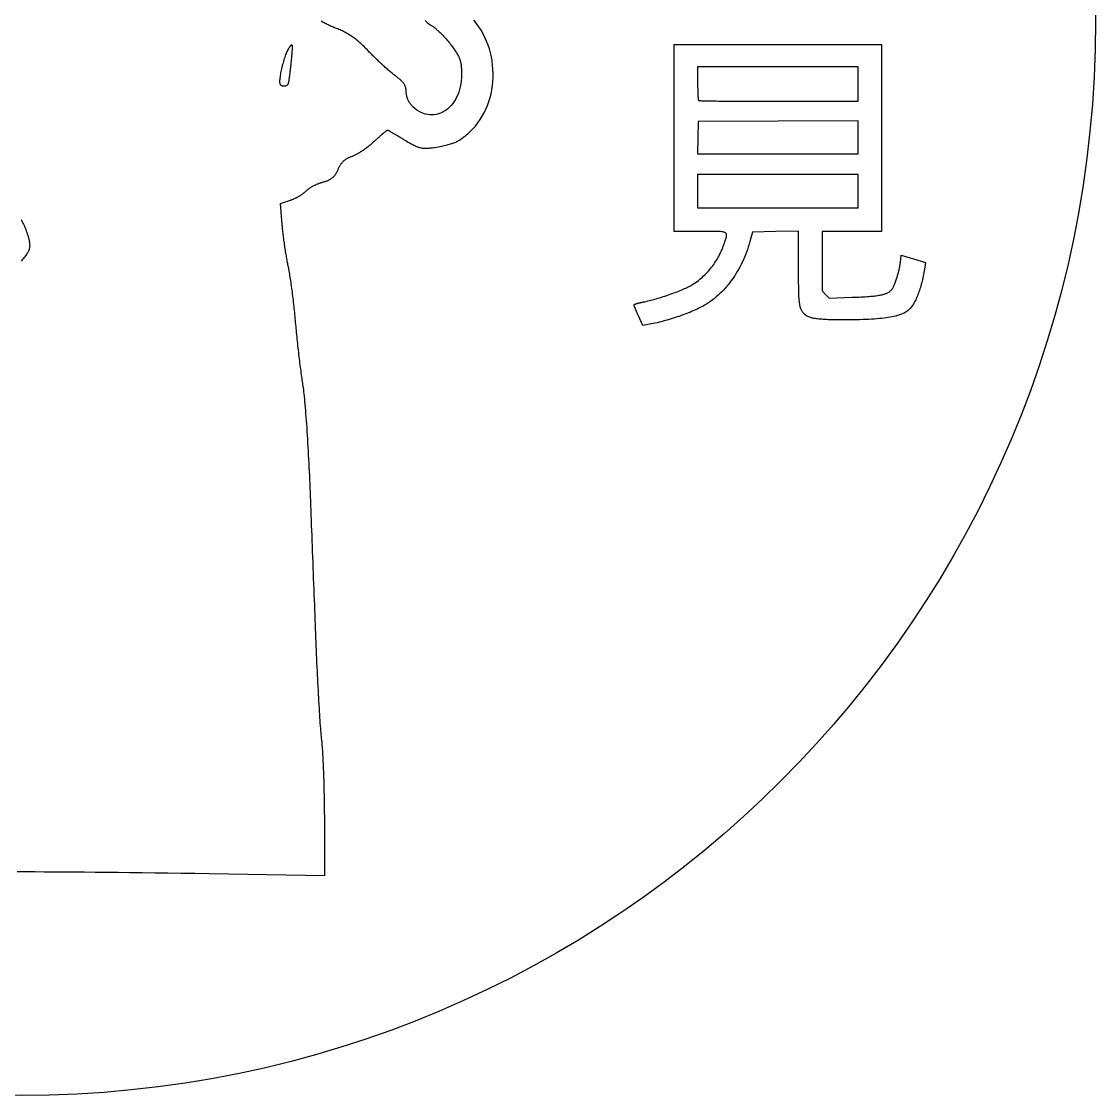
# Model space of a CAD drawing. Extents: x 2.5 to 77.5, y 2.5 to 77.5.
# Drawn here: x 40 to 77.5, y 2.5 to 40 of the extents above; entities that cross this region are included whole.
import ezdxf

# ---------------------------------------------------------------- set-up
doc = ezdxf.new("R2010")
doc.units = 0
doc.layers.get('0').update_dxf_attribs({"linetype": 'CONTINUOUS'})
doc.layers.add('NAME', color=7, linetype='CONTINUOUS')
doc.layers.add('YUUKA', color=7, linetype='CONTINUOUS')

msp = doc.modelspace()

# ---------------------------------------------------------------- linework, layer by layer
msp.add_circle((40, 40), 37.5)
at = {"layer": 'NAME'}
for points in [[(68.599, 29.58), (68.518, 29.581), (68.441, 29.581), (68.367, 29.583), (68.296, 29.584), (68.229, 29.586), (68.165, 29.588), (68.104, 29.591), (68.046, 29.594), (67.991, 29.597), (67.939, 29.601), (67.89, 29.605), (67.843, 29.61), (67.798, 29.615), (67.756, 29.62), (67.717, 29.626), (67.68, 29.633), (67.644, 29.64), (67.611, 29.647), (67.58, 29.655), (67.551, 29.664), (67.523, 29.673), (67.497, 29.683), (67.473, 29.693), (67.45, 29.704), (67.429, 29.716), (67.409, 29.728), (67.39, 29.74), (67.372, 29.754), (67.355, 29.768), (67.336, 29.785), (67.318, 29.802), (67.301, 29.82), (67.285, 29.838), (67.271, 29.857), (67.257, 29.877), (67.244, 29.898), (67.232, 29.921), (67.221, 29.945), (67.211, 29.972), (67.201, 30.001), (67.193, 30.032), (67.185, 30.066), (67.177, 30.103), (67.171, 30.143), (67.165, 30.187), (67.16, 30.234), (67.155, 30.285), (67.151, 30.341), (67.147, 30.4), (67.144, 30.465), (67.141, 30.534), (67.139, 30.609), (67.137, 30.688), (67.136, 30.774), (67.135, 30.865), (67.134, 30.962), (67.133, 31.066), (67.133, 31.176), (67.132, 31.293), (67.132, 31.417), (67.132, 32.675), (66.328, 32.662), (65.524, 32.648), (65.433, 32.316), (65.406, 32.221), (65.378, 32.128), (65.347, 32.036), (65.314, 31.945), (65.28, 31.855), (65.244, 31.767), (65.206, 31.68), (65.166, 31.594), (65.125, 31.51), (65.082, 31.427), (65.037, 31.346), (64.991, 31.266), (64.943, 31.188), (64.894, 31.111), (64.843, 31.036), (64.791, 30.963), (64.737, 30.891), (64.682, 30.821), (64.625, 30.753), (64.567, 30.687), (64.508, 30.622), (64.447, 30.56), (64.385, 30.5), (64.322, 30.441), (64.257, 30.385), (64.192, 30.33), (64.125, 30.278), (64.057, 30.228), (63.988, 30.181), (63.918, 30.135), (63.846, 30.092), (63.8, 30.065), (63.751, 30.039), (63.701, 30.012), (63.648, 29.986), (63.593, 29.959), (63.536, 29.933), (63.478, 29.906), (63.418, 29.88), (63.357, 29.854), (63.294, 29.829), (63.23, 29.803), (63.165, 29.778), (63.098, 29.753), (63.031, 29.729), (62.963, 29.705), (62.895, 29.682), (62.826, 29.659), (62.756, 29.637), (62.686, 29.615), (62.616, 29.594), (62.546, 29.574), (62.476, 29.554), (62.406, 29.535), (62.336, 29.517), (62.266, 29.5), (62.197, 29.484), (62.129, 29.468), (62.061, 29.454), (61.994, 29.44), (61.929, 29.428), (61.864, 29.417), (61.69, 29.387), (61.538, 29.727), (61.538, 29.727), (61.538, 29.727), (61.53, 29.745), (61.522, 29.763), (61.514, 29.78), (61.506, 29.798), (61.499, 29.815), (61.492, 29.832), (61.484, 29.849), (61.477, 29.866), (61.47, 29.882), (61.464, 29.898), (61.457, 29.913), (61.451, 29.928), (61.445, 29.943), (61.439, 29.957), (61.433, 29.971), (61.428, 29.984), (61.423, 29.997), (61.418, 30.009), (61.414, 30.021), (61.41, 30.032), (61.406, 30.042), (61.402, 30.052), (61.399, 30.061), (61.396, 30.069), (61.393, 30.077), (61.391, 30.084), (61.389, 30.09), (61.388, 30.095), (61.387, 30.099), (61.386, 30.102), (61.386, 30.105), (61.387, 30.107), (61.388, 30.109), (61.39, 30.112), (61.393, 30.114), (61.397, 30.117), (61.402, 30.12), (61.407, 30.123), (61.414, 30.126), (61.42, 30.129), (61.428, 30.132), (61.436, 30.135), (61.445, 30.139), (61.455, 30.142), (61.465, 30.146), (61.476, 30.149), (61.488, 30.153), (61.5, 30.156), (61.512, 30.16), (61.525, 30.164), (61.539, 30.167), (61.553, 30.171), (61.567, 30.175), (61.582, 30.178), (61.597, 30.182), (61.613, 30.186), (61.628, 30.189), (61.645, 30.193), (61.661, 30.197), (61.678, 30.2), (61.695, 30.204), (61.712, 30.207), (61.762, 30.217), (61.814, 30.228), (61.867, 30.241), (61.923, 30.254), (61.979, 30.268), (62.038, 30.284), (62.097, 30.3), (62.157, 30.317), (62.219, 30.335), (62.28, 30.354), (62.343, 30.373), (62.405, 30.393), (62.467, 30.413), (62.53, 30.434), (62.592, 30.455), (62.653, 30.477), (62.714, 30.498), (62.774, 30.52), (62.833, 30.542), (62.89, 30.564), (62.947, 30.586), (63.001, 30.608), (63.054, 30.63), (63.104, 30.652), (63.153, 30.673), (63.199, 30.694), (63.243, 30.715), (63.283, 30.735), (63.321, 30.754), (63.356, 30.773), (63.388, 30.791), (63.439, 30.823), (63.49, 30.856), (63.539, 30.89), (63.588, 30.925), (63.636, 30.961), (63.683, 30.998), (63.728, 31.036), (63.773, 31.074), (63.817, 31.114), (63.86, 31.155), (63.902, 31.197), (63.943, 31.239), (63.983, 31.283), (64.022, 31.328), (64.06, 31.373), (64.097, 31.419), (64.133, 31.467), (64.168, 31.515), (64.202, 31.564), (64.235, 31.614), (64.267, 31.664), (64.298, 31.716), (64.327, 31.768), (64.356, 31.822), (64.384, 31.876), (64.41, 31.931), (64.435, 31.986), (64.46, 32.043), (64.483, 32.1), (64.505, 32.158), (64.526, 32.217), (64.542, 32.263), (64.557, 32.305), (64.571, 32.345), (64.583, 32.381), (64.595, 32.415), (64.604, 32.446), (64.612, 32.475), (64.617, 32.501), (64.62, 32.524), (64.621, 32.546), (64.619, 32.565), (64.614, 32.582), (64.606, 32.597), (64.595, 32.611), (64.58, 32.623), (64.562, 32.633), (64.539, 32.642), (64.513, 32.649), (64.482, 32.655), (64.447, 32.66), (64.407, 32.664), (64.362, 32.667), (64.312, 32.67), (64.257, 32.671), (64.196, 32.672), (64.129, 32.673), (64.057, 32.673), (63.978, 32.673), (63.893, 32.673), (63.802, 32.673), (63.704, 32.673), (62.786, 32.673), (62.786, 35.932), (62.786, 39.191), (66.408, 39.191), (70.029, 39.191), (70.029, 35.932), (70.029, 32.673), (68.991, 32.673), (67.953, 32.673), (67.953, 31.632), (67.953, 30.592), (68.078, 30.467), (68.203, 30.342), (69.008, 30.37), (69.092, 30.373), (69.172, 30.376), (69.249, 30.379), (69.322, 30.383), (69.392, 30.387), (69.459, 30.391), (69.523, 30.395), (69.584, 30.399), (69.641, 30.404), (69.696, 30.409), (69.749, 30.415), (69.798, 30.42), (69.845, 30.426), (69.89, 30.432), (69.932, 30.439), (69.972, 30.446), (70.009, 30.454), (70.045, 30.461), (70.078, 30.47), (70.11, 30.479), (70.14, 30.488), (70.168, 30.497), (70.194, 30.508), (70.219, 30.518), (70.242, 30.529), (70.264, 30.541), (70.285, 30.553), (70.304, 30.566), (70.323, 30.58), (70.34, 30.594), (70.356, 30.609), (70.368, 30.621), (70.381, 30.635), (70.393, 30.652), (70.406, 30.671), (70.418, 30.691), (70.431, 30.713), (70.444, 30.738), (70.457, 30.763), (70.47, 30.79), (70.483, 30.819), (70.496, 30.849), (70.508, 30.88), (70.521, 30.913), (70.533, 30.946), (70.545, 30.98), (70.557, 31.016), (70.569, 31.052), (70.58, 31.088), (70.591, 31.126), (70.602, 31.163), (70.613, 31.202), (70.622, 31.24), (70.632, 31.279), (70.641, 31.318), (70.649, 31.356), (70.657, 31.395), (70.665, 31.434), (70.671, 31.472), (70.677, 31.51), (70.683, 31.548), (70.687, 31.585), (70.717, 31.837), (71.141, 31.713), (71.565, 31.588), (71.541, 31.418), (71.531, 31.356), (71.521, 31.295), (71.511, 31.234), (71.499, 31.173), (71.487, 31.113), (71.475, 31.054), (71.461, 30.996), (71.447, 30.938), (71.433, 30.881), (71.418, 30.825), (71.402, 30.77), (71.386, 30.717), (71.37, 30.664), (71.353, 30.612), (71.335, 30.562), (71.317, 30.512), (71.299, 30.464), (71.28, 30.418), (71.261, 30.372), (71.241, 30.328), (71.221, 30.286), (71.201, 30.245), (71.181, 30.206), (71.16, 30.169), (71.139, 30.133), (71.118, 30.099), (71.096, 30.067), (71.075, 30.037), (71.053, 30.008), (71.031, 29.982), (71.009, 29.958), (70.983, 29.932), (70.954, 29.908), (70.924, 29.885), (70.89, 29.862), (70.854, 29.841), (70.815, 29.82), (70.774, 29.8), (70.73, 29.782), (70.682, 29.764), (70.632, 29.747), (70.579, 29.731), (70.523, 29.716), (70.463, 29.702), (70.401, 29.688), (70.335, 29.676), (70.265, 29.664), (70.192, 29.653), (70.116, 29.643), (70.036, 29.634), (69.952, 29.625), (69.865, 29.617), (69.774, 29.61), (69.679, 29.604), (69.58, 29.599), (69.477, 29.594), (69.37, 29.59), (69.259, 29.587), (69.144, 29.584), (69.024, 29.582), (68.9, 29.581), (68.772, 29.58), (68.683, 29.58)], [(63.607, 37.817), (63.608, 37.787), (63.608, 37.757), (63.608, 37.728), (63.608, 37.699), (63.609, 37.671), (63.609, 37.643), (63.61, 37.616), (63.611, 37.59), (63.611, 37.564), (63.612, 37.538), (63.613, 37.514), (63.614, 37.49), (63.615, 37.467), (63.616, 37.445), (63.617, 37.424), (63.619, 37.404), (63.62, 37.384), (63.621, 37.366), (63.622, 37.349), (63.624, 37.333), (63.625, 37.318), (63.627, 37.305), (63.628, 37.292), (63.63, 37.281), (63.631, 37.271), (63.633, 37.263), (63.634, 37.256), (63.636, 37.25), (63.638, 37.246), (63.64, 37.244), (63.645, 37.242), (63.658, 37.24), (63.679, 37.239), (63.706, 37.237), (63.741, 37.235), (63.782, 37.234), (63.83, 37.232), (63.885, 37.231), (63.945, 37.229), (64.012, 37.228), (64.084, 37.227), (64.162, 37.225), (64.245, 37.224), (64.334, 37.223), (64.427, 37.222), (64.525, 37.22), (64.628, 37.219), (64.735, 37.218), (64.847, 37.217), (64.962, 37.217), (65.081, 37.216), (65.204, 37.215), (65.331, 37.214), (65.46, 37.214), (65.593, 37.213), (65.728, 37.213), (65.866, 37.212), (66.006, 37.212), (66.149, 37.212), (66.294, 37.212), (66.44, 37.212), (69.209, 37.212), (69.209, 37.815), (69.209, 37.815), (69.209, 38.419), (66.408, 38.419), (63.607, 38.419), (63.607, 37.847)], [(69.209, 35.377), (69.209, 35.957), (69.209, 35.957), (69.209, 36.536), (66.42, 36.524), (63.631, 36.511), (63.618, 35.944), (63.604, 35.377), (66.406, 35.377)], [(63.607, 34.073), (63.607, 33.493), (66.408, 33.493), (69.209, 33.493), (69.209, 34.073), (69.209, 34.073), (69.209, 34.652), (66.408, 34.652), (63.607, 34.652)]]:
    msp.add_lwpolyline(points, close=True, dxfattribs=at)
at = {"layer": 'YUUKA'}
for points in [[(39.85, 10.317), (40.154, 10.317), (40.468, 10.316), (40.792, 10.315), (41.127, 10.314), (41.473, 10.312), (41.83, 10.309), (42.198, 10.306), (42.577, 10.303), (42.969, 10.299), (43.372, 10.294), (43.787, 10.289), (44.215, 10.284), (44.656, 10.278), (45.11, 10.272), (45.577, 10.265), (46.057, 10.258), (46.551, 10.25), (50.591, 10.187), (50.586, 12.15), (50.586, 12.255), (50.585, 12.361), (50.584, 12.467), (50.583, 12.573), (50.582, 12.68), (50.58, 12.786), (50.578, 12.893), (50.576, 12.999), (50.574, 13.104), (50.572, 13.209), (50.569, 13.312), (50.567, 13.414), (50.564, 13.515), (50.56, 13.615), (50.557, 13.712), (50.554, 13.808), (50.55, 13.901), (50.547, 13.992), (50.543, 14.081), (50.539, 14.167), (50.535, 14.25), (50.53, 14.329), (50.526, 14.406), (50.522, 14.479), (50.517, 14.548), (50.512, 14.613), (50.508, 14.675), (50.503, 14.732), (50.498, 14.784), (50.493, 14.832), (50.488, 14.875), (50.483, 14.919), (50.477, 14.97), (50.472, 15.028), (50.466, 15.091), (50.46, 15.161), (50.454, 15.237), (50.448, 15.319), (50.441, 15.405), (50.434, 15.497), (50.428, 15.594), (50.421, 15.696), (50.414, 15.802), (50.407, 15.912), (50.4, 16.026), (50.393, 16.143), (50.386, 16.264), (50.379, 16.389), (50.372, 16.516), (50.365, 16.646), (50.358, 16.778), (50.351, 16.913), (50.344, 17.05), (50.337, 17.188), (50.33, 17.328), (50.324, 17.469), (50.317, 17.611), (50.311, 17.754), (50.304, 17.897), (50.298, 18.041), (50.293, 18.185), (50.287, 18.328), (50.281, 18.474), (50.275, 18.626), (50.269, 18.783), (50.263, 18.944), (50.257, 19.11), (50.25, 19.28), (50.243, 19.454), (50.237, 19.63), (50.23, 19.81), (50.223, 19.992), (50.216, 20.176), (50.209, 20.362), (50.201, 20.549), (50.194, 20.737), (50.187, 20.926), (50.18, 21.115), (50.173, 21.303), (50.165, 21.491), (50.158, 21.679), (50.151, 21.864), (50.144, 22.048), (50.137, 22.23), (50.13, 22.41), (50.124, 22.587), (50.117, 22.76), (50.11, 22.93), (50.104, 23.096), (50.098, 23.258), (50.092, 23.414), (50.086, 23.566), (50.081, 23.712), (50.075, 23.856), (50.069, 24), (50.063, 24.145), (50.056, 24.29), (50.049, 24.435), (50.042, 24.579), (50.035, 24.723), (50.027, 24.866), (50.019, 25.008), (50.011, 25.148), (50.003, 25.287), (49.995, 25.423), (49.986, 25.558), (49.977, 25.69), (49.969, 25.82), (49.96, 25.946), (49.951, 26.07), (49.942, 26.19), (49.933, 26.306), (49.924, 26.419), (49.915, 26.527), (49.906, 26.63), (49.897, 26.729), (49.888, 26.823), (49.88, 26.912), (49.871, 26.996), (49.862, 27.073), (49.854, 27.145), (49.845, 27.21), (49.837, 27.269), (49.829, 27.321), (49.821, 27.371), (49.813, 27.424), (49.805, 27.48), (49.796, 27.538), (49.787, 27.598), (49.779, 27.661), (49.77, 27.725), (49.761, 27.792), (49.752, 27.86), (49.742, 27.93), (49.733, 28.001), (49.724, 28.073), (49.715, 28.147), (49.706, 28.221), (49.697, 28.297), (49.688, 28.373), (49.679, 28.449), (49.67, 28.526), (49.661, 28.603), (49.653, 28.68), (49.644, 28.757), (49.636, 28.834), (49.628, 28.91), (49.62, 28.986), (49.612, 29.061), (49.605, 29.135), (49.598, 29.208), (49.591, 29.28), (49.585, 29.351), (49.578, 29.42), (49.573, 29.488), (49.567, 29.556), (49.56, 29.624), (49.554, 29.694), (49.547, 29.764), (49.54, 29.835), (49.532, 29.906), (49.525, 29.978), (49.517, 30.051), (49.509, 30.123), (49.5, 30.196), (49.492, 30.268), (49.483, 30.34), (49.475, 30.411), (49.466, 30.482), (49.457, 30.553), (49.448, 30.622), (49.438, 30.691), (49.429, 30.758), (49.42, 30.824), (49.411, 30.889), (49.401, 30.952), (49.392, 31.013), (49.383, 31.073), (49.374, 31.13), (49.365, 31.186), (49.356, 31.239), (49.347, 31.29), (49.338, 31.339), (49.33, 31.384), (49.321, 31.427), (49.313, 31.467), (49.305, 31.506), (49.297, 31.547), (49.289, 31.589), (49.281, 31.633), (49.272, 31.677), (49.264, 31.723), (49.256, 31.77), (49.248, 31.817), (49.239, 31.865), (49.231, 31.914), (49.223, 31.964), (49.216, 32.014), (49.208, 32.064), (49.2, 32.115), (49.192, 32.166), (49.185, 32.216), (49.178, 32.267), (49.171, 32.318), (49.164, 32.368), (49.157, 32.418), (49.151, 32.468), (49.145, 32.517), (49.139, 32.566), (49.133, 32.613), (49.127, 32.66), (49.122, 32.706), (49.118, 32.751), (49.113, 32.794), (49.109, 32.837), (49.105, 32.878), (49.102, 32.917), (49.038, 33.645), (49.395, 33.764), (49.414, 33.77), (49.434, 33.777), (49.453, 33.785), (49.473, 33.793), (49.493, 33.801), (49.513, 33.809), (49.533, 33.818), (49.554, 33.828), (49.574, 33.837), (49.594, 33.847), (49.614, 33.857), (49.634, 33.868), (49.653, 33.878), (49.673, 33.889), (49.692, 33.9), (49.711, 33.911), (49.73, 33.923), (49.748, 33.934), (49.766, 33.945), (49.783, 33.957), (49.8, 33.968), (49.817, 33.98), (49.832, 33.992), (49.848, 34.003), (49.862, 34.015), (49.876, 34.026), (49.89, 34.037), (49.902, 34.049), (49.914, 34.06), (49.925, 34.071), (49.935, 34.081), (49.945, 34.092), (49.956, 34.103), (49.968, 34.114), (49.981, 34.125), (49.995, 34.136), (50.009, 34.148), (50.024, 34.159), (50.04, 34.17), (50.057, 34.182), (50.074, 34.193), (50.092, 34.204), (50.11, 34.215), (50.129, 34.227), (50.149, 34.238), (50.169, 34.248), (50.189, 34.259), (50.209, 34.27), (50.23, 34.28), (50.251, 34.29), (50.273, 34.3), (50.294, 34.31), (50.316, 34.32), (50.338, 34.329), (50.36, 34.337), (50.382, 34.346), (50.404, 34.354), (50.426, 34.362), (50.447, 34.369), (50.469, 34.376), (50.491, 34.382), (50.512, 34.388), (50.541, 34.396), (50.569, 34.405), (50.597, 34.413), (50.623, 34.422), (50.648, 34.43), (50.672, 34.439), (50.695, 34.449), (50.717, 34.458), (50.738, 34.468), (50.759, 34.479), (50.778, 34.489), (50.797, 34.501), (50.815, 34.512), (50.833, 34.524), (50.849, 34.537), (50.865, 34.55), (50.881, 34.564), (50.896, 34.579), (50.91, 34.594), (50.924, 34.609), (50.938, 34.626), (50.951, 34.643), (50.963, 34.661), (50.975, 34.68), (50.987, 34.699), (50.999, 34.719), (51.01, 34.741), (51.022, 34.763), (51.033, 34.786), (51.043, 34.81), (51.054, 34.835), (51.064, 34.858), (51.074, 34.88), (51.084, 34.901), (51.095, 34.922), (51.106, 34.942), (51.117, 34.962), (51.129, 34.981), (51.14, 34.999), (51.153, 35.017), (51.165, 35.035), (51.178, 35.052), (51.192, 35.068), (51.206, 35.084), (51.22, 35.099), (51.234, 35.114), (51.249, 35.129), (51.265, 35.142), (51.28, 35.156), (51.297, 35.169), (51.313, 35.181), (51.33, 35.193), (51.348, 35.205), (51.366, 35.216), (51.385, 35.226), (51.404, 35.236), (51.423, 35.246), (51.443, 35.255), (51.463, 35.264), (51.484, 35.272), (51.506, 35.28), (51.528, 35.288), (51.546, 35.294), (51.565, 35.302), (51.585, 35.31), (51.606, 35.319), (51.628, 35.33), (51.651, 35.341), (51.674, 35.353), (51.698, 35.366), (51.723, 35.379), (51.748, 35.394), (51.774, 35.409), (51.8, 35.425), (51.826, 35.441), (51.853, 35.458), (51.88, 35.476), (51.907, 35.494), (51.935, 35.512), (51.962, 35.531), (51.99, 35.551), (52.018, 35.571), (52.045, 35.591), (52.073, 35.611), (52.1, 35.632), (52.127, 35.653), (52.154, 35.674), (52.18, 35.696), (52.206, 35.717), (52.232, 35.739), (52.257, 35.76), (52.282, 35.782), (52.306, 35.804), (52.329, 35.825), (52.353, 35.847), (52.376, 35.867), (52.398, 35.888), (52.421, 35.908), (52.443, 35.928), (52.464, 35.948), (52.486, 35.966), (52.506, 35.985), (52.527, 36.003), (52.546, 36.02), (52.566, 36.037), (52.584, 36.054), (52.602, 36.069), (52.619, 36.084), (52.636, 36.098), (52.652, 36.112), (52.667, 36.125), (52.681, 36.137), (52.694, 36.148), (52.707, 36.159), (52.718, 36.168), (52.729, 36.177), (52.739, 36.185), (52.747, 36.192), (52.755, 36.197), (52.762, 36.202), (52.767, 36.206), (52.771, 36.209), (52.775, 36.211), (52.777, 36.211), (52.779, 36.211), (52.782, 36.209), (52.788, 36.207), (52.794, 36.204), (52.802, 36.2), (52.811, 36.195), (52.822, 36.189), (52.834, 36.183), (52.847, 36.175), (52.862, 36.167), (52.877, 36.159), (52.894, 36.149), (52.911, 36.139), (52.93, 36.128), (52.95, 36.117), (52.971, 36.105), (52.992, 36.092), (53.015, 36.079), (53.038, 36.066), (53.062, 36.051), (53.087, 36.037), (53.112, 36.022), (53.138, 36.006), (53.165, 35.99), (53.193, 35.974), (53.22, 35.958), (53.249, 35.941), (53.278, 35.923), (53.307, 35.906), (53.337, 35.888), (53.367, 35.87), (53.415, 35.841), (53.461, 35.813), (53.505, 35.788), (53.547, 35.763), (53.587, 35.741), (53.625, 35.72), (53.661, 35.701), (53.695, 35.683), (53.729, 35.667), (53.761, 35.652), (53.792, 35.639), (53.822, 35.626), (53.851, 35.616), (53.879, 35.606), (53.908, 35.598), (53.936, 35.591), (53.963, 35.585), (53.991, 35.58), (54.019, 35.577), (54.047, 35.574), (54.076, 35.573), (54.105, 35.572), (54.135, 35.573), (54.166, 35.574), (54.198, 35.576), (54.232, 35.579), (54.266, 35.583), (54.303, 35.587), (54.341, 35.593), (54.38, 35.599), (54.422, 35.605), (54.487, 35.616), (54.548, 35.626), (54.606, 35.637), (54.662, 35.647), (54.715, 35.657), (54.765, 35.667), (54.813, 35.678), (54.859, 35.689), (54.903, 35.7), (54.945, 35.711), (54.985, 35.723), (55.024, 35.735), (55.061, 35.748), (55.097, 35.761), (55.132, 35.776), (55.166, 35.79), (55.199, 35.806), (55.231, 35.823), (55.263, 35.84), (55.294, 35.859), (55.325, 35.878), (55.356, 35.899), (55.387, 35.921), (55.418, 35.944), (55.45, 35.969), (55.482, 35.995), (55.515, 36.022), (55.548, 36.051), (55.583, 36.082), (55.618, 36.114), (55.655, 36.148), (55.755, 36.246), (55.849, 36.35), (55.935, 36.46), (56.016, 36.574), (56.089, 36.693), (56.156, 36.816), (56.217, 36.942), (56.271, 37.072), (56.319, 37.205), (56.359, 37.341), (56.394, 37.479), (56.422, 37.618), (56.443, 37.76), (56.457, 37.902), (56.465, 38.046), (56.467, 38.189), (56.462, 38.333), (56.45, 38.477), (56.432, 38.62), (56.407, 38.762), (56.375, 38.902), (56.337, 39.041), (56.292, 39.177), (56.241, 39.311), (56.183, 39.442), (56.118, 39.57), (56.047, 39.694), (55.969, 39.815), (55.884, 39.931), (55.793, 40.042)], [(54.1, 40.031), (54.133, 39.994), (54.169, 39.959), (54.209, 39.926), (54.252, 39.896), (54.298, 39.868), (54.315, 39.858), (54.332, 39.847), (54.35, 39.835), (54.369, 39.822), (54.389, 39.808), (54.409, 39.793), (54.43, 39.776), (54.452, 39.759), (54.474, 39.741), (54.496, 39.722), (54.519, 39.702), (54.542, 39.681), (54.565, 39.66), (54.589, 39.637), (54.613, 39.615), (54.637, 39.591), (54.661, 39.567), (54.685, 39.543), (54.71, 39.518), (54.734, 39.493), (54.758, 39.467), (54.782, 39.441), (54.806, 39.415), (54.829, 39.389), (54.852, 39.362), (54.875, 39.335), (54.898, 39.308), (54.92, 39.281), (54.942, 39.255), (54.963, 39.228), (54.983, 39.201), (55.014, 39.16), (55.044, 39.12), (55.071, 39.083), (55.098, 39.046), (55.122, 39.011), (55.145, 38.977), (55.167, 38.945), (55.187, 38.913), (55.206, 38.882), (55.223, 38.852), (55.239, 38.822), (55.254, 38.793), (55.268, 38.764), (55.281, 38.735), (55.292, 38.707), (55.303, 38.678), (55.312, 38.649), (55.32, 38.62), (55.328, 38.59), (55.335, 38.56), (55.341, 38.529), (55.346, 38.497), (55.35, 38.464), (55.354, 38.431), (55.357, 38.396), (55.359, 38.359), (55.361, 38.322), (55.363, 38.282), (55.363, 38.241), (55.364, 38.198), (55.364, 38.153), (55.361, 38.04), (55.353, 37.931), (55.339, 37.825), (55.319, 37.724), (55.295, 37.626), (55.265, 37.533), (55.232, 37.444), (55.193, 37.359), (55.151, 37.279), (55.105, 37.204), (55.055, 37.134), (55.002, 37.069), (54.946, 37.009), (54.886, 36.955), (54.825, 36.907), (54.76, 36.864), (54.694, 36.827), (54.625, 36.796), (54.555, 36.772), (54.483, 36.754), (54.41, 36.742), (54.336, 36.738), (54.261, 36.74), (54.186, 36.749), (54.11, 36.765), (54.034, 36.789), (53.959, 36.82), (53.884, 36.859), (53.809, 36.906), (53.736, 36.961), (53.663, 37.023), (53.65, 37.036), (53.638, 37.049), (53.625, 37.062), (53.613, 37.076), (53.601, 37.09), (53.59, 37.104), (53.579, 37.119), (53.568, 37.134), (53.558, 37.15), (53.548, 37.166), (53.538, 37.182), (53.529, 37.198), (53.52, 37.215), (53.511, 37.232), (53.503, 37.249), (53.495, 37.266), (53.488, 37.283), (53.481, 37.301), (53.474, 37.318), (53.468, 37.336), (53.463, 37.354), (53.458, 37.371), (53.453, 37.389), (53.449, 37.407), (53.446, 37.425), (53.443, 37.442), (53.44, 37.46), (53.438, 37.477), (53.437, 37.495), (53.436, 37.512), (53.435, 37.529), (53.435, 37.55), (53.434, 37.571), (53.433, 37.592), (53.431, 37.612), (53.428, 37.631), (53.424, 37.651), (53.42, 37.669), (53.415, 37.688), (53.41, 37.706), (53.403, 37.724), (53.396, 37.742), (53.388, 37.76), (53.379, 37.777), (53.37, 37.795), (53.359, 37.812), (53.348, 37.829), (53.335, 37.846), (53.322, 37.864), (53.308, 37.881), (53.292, 37.898), (53.276, 37.916), (53.259, 37.933), (53.241, 37.951), (53.221, 37.969), (53.201, 37.987), (53.179, 38.006), (53.157, 38.024), (53.133, 38.043), (53.108, 38.063), (53.082, 38.083), (53.054, 38.103), (53.034, 38.119), (53.011, 38.136), (52.988, 38.154), (52.963, 38.173), (52.938, 38.194), (52.911, 38.216), (52.884, 38.239), (52.855, 38.263), (52.826, 38.289), (52.796, 38.315), (52.766, 38.342), (52.734, 38.369), (52.703, 38.398), (52.671, 38.427), (52.638, 38.456), (52.605, 38.487), (52.572, 38.517), (52.538, 38.549), (52.505, 38.58), (52.471, 38.612), (52.438, 38.644), (52.404, 38.676), (52.37, 38.709), (52.337, 38.741), (52.304, 38.774), (52.271, 38.806), (52.239, 38.839), (52.207, 38.871), (52.176, 38.903), (52.145, 38.934), (52.115, 38.966), (52.076, 39.007), (52.036, 39.046), (51.998, 39.085), (51.96, 39.122), (51.923, 39.158), (51.886, 39.192), (51.85, 39.226), (51.813, 39.258), (51.778, 39.289), (51.742, 39.32), (51.707, 39.349), (51.671, 39.377), (51.636, 39.404), (51.601, 39.43), (51.566, 39.456), (51.531, 39.48), (51.496, 39.504), (51.46, 39.527), (51.425, 39.549), (51.389, 39.571), (51.353, 39.591), (51.316, 39.611), (51.279, 39.631), (51.241, 39.65), (51.203, 39.668), (51.165, 39.686), (51.126, 39.704), (51.086, 39.721), (51.045, 39.738), (51.004, 39.754), (50.962, 39.77), (50.926, 39.784), (50.889, 39.798), (50.854, 39.813), (50.818, 39.828), (50.782, 39.844), (50.746, 39.861), (50.711, 39.878), (50.675, 39.895), (50.64, 39.913), (50.605, 39.932), (50.571, 39.951), (50.536, 39.97), (50.502, 39.99), (50.468, 40.01)], [(39.989, 33.082), (40.002, 33.058), (40.014, 33.033), (40.027, 33.008), (40.04, 32.982), (40.053, 32.956), (40.065, 32.929), (40.077, 32.902), (40.089, 32.875), (40.101, 32.848), (40.113, 32.821), (40.125, 32.793), (40.136, 32.766), (40.147, 32.738), (40.158, 32.711), (40.168, 32.683), (40.178, 32.656), (40.188, 32.63), (40.197, 32.603), (40.206, 32.577), (40.214, 32.551), (40.222, 32.526), (40.23, 32.501), (40.237, 32.477), (40.243, 32.454), (40.249, 32.431), (40.254, 32.409), (40.259, 32.388), (40.264, 32.368), (40.267, 32.348), (40.272, 32.317), (40.277, 32.288), (40.281, 32.259), (40.283, 32.232), (40.285, 32.206), (40.286, 32.18), (40.286, 32.155), (40.284, 32.131), (40.281, 32.107), (40.277, 32.082), (40.271, 32.058), (40.264, 32.034), (40.255, 32.01), (40.245, 31.985), (40.232, 31.959), (40.218, 31.932), (40.201, 31.905), (40.183, 31.876), (40.163, 31.847), (40.14, 31.815), (40.115, 31.783), (40.087, 31.748), (40.057, 31.711), (40.024, 31.673), (39.989, 31.632)]]:
    msp.add_lwpolyline(points, dxfattribs=at)
msp.add_lwpolyline([(49.129, 38.506), (49.143, 38.557), (49.157, 38.608), (49.172, 38.657), (49.187, 38.706), (49.203, 38.754), (49.219, 38.8), (49.235, 38.844), (49.252, 38.886), (49.268, 38.926), (49.285, 38.963), (49.302, 38.998), (49.319, 39.029), (49.324, 39.039), (49.329, 39.048), (49.334, 39.057), (49.339, 39.066), (49.344, 39.074), (49.349, 39.082), (49.354, 39.09), (49.358, 39.098), (49.363, 39.105), (49.367, 39.112), (49.372, 39.119), (49.376, 39.126), (49.38, 39.132), (49.384, 39.138), (49.387, 39.143), (49.391, 39.149), (49.395, 39.153), (49.398, 39.158), (49.401, 39.162), (49.405, 39.166), (49.408, 39.17), (49.411, 39.173), (49.414, 39.176), (49.416, 39.179), (49.419, 39.181), (49.421, 39.183), (49.424, 39.185), (49.426, 39.186), (49.428, 39.187), (49.43, 39.188), (49.432, 39.188), (49.432, 39.188), (49.435, 39.187), (49.438, 39.186), (49.44, 39.183), (49.443, 39.179), (49.444, 39.174), (49.446, 39.168), (49.447, 39.161), (49.448, 39.153), (49.449, 39.143), (49.45, 39.133), (49.45, 39.121), (49.45, 39.108), (49.45, 39.093), (49.45, 39.078), (49.449, 39.061), (49.448, 39.042), (49.447, 39.023), (49.446, 39.002), (49.444, 38.979), (49.442, 38.956), (49.44, 38.931), (49.438, 38.904), (49.436, 38.876), (49.434, 38.847), (49.431, 38.816), (49.428, 38.783), (49.425, 38.749), (49.422, 38.714), (49.418, 38.677), (49.415, 38.638), (49.411, 38.598), (49.408, 38.56), (49.404, 38.523), (49.4, 38.485), (49.397, 38.449), (49.393, 38.412), (49.389, 38.377), (49.385, 38.341), (49.382, 38.307), (49.378, 38.273), (49.374, 38.24), (49.37, 38.207), (49.366, 38.176), (49.362, 38.145), (49.358, 38.115), (49.354, 38.087), (49.351, 38.059), (49.347, 38.032), (49.343, 38.007), (49.34, 37.983), (49.336, 37.96), (49.332, 37.938), (49.329, 37.918), (49.326, 37.9), (49.322, 37.882), (49.319, 37.867), (49.316, 37.853), (49.313, 37.841), (49.31, 37.83), (49.308, 37.821), (49.305, 37.814), (49.303, 37.809), (49.297, 37.801), (49.292, 37.793), (49.286, 37.786), (49.279, 37.779), (49.272, 37.773), (49.265, 37.767), (49.258, 37.761), (49.25, 37.756), (49.242, 37.752), (49.233, 37.748), (49.225, 37.745), (49.216, 37.742), (49.207, 37.74), (49.198, 37.738), (49.189, 37.737), (49.179, 37.736), (49.17, 37.736), (49.161, 37.736), (49.151, 37.737), (49.142, 37.738), (49.132, 37.74), (49.123, 37.743), (49.114, 37.745), (49.105, 37.749), (49.096, 37.753), (49.087, 37.757), (49.078, 37.762), (49.07, 37.768), (49.062, 37.774), (49.054, 37.781), (49.046, 37.788), (49.039, 37.799), (49.033, 37.814), (49.028, 37.833), (49.026, 37.857), (49.024, 37.884), (49.025, 37.914), (49.026, 37.948), (49.029, 37.985), (49.033, 38.024), (49.038, 38.066), (49.044, 38.11), (49.052, 38.155), (49.06, 38.203), (49.07, 38.251), (49.08, 38.301), (49.091, 38.352), (49.103, 38.403), (49.115, 38.454)], close=True, dxfattribs=at)

doc.saveas('drawing.dxf')
